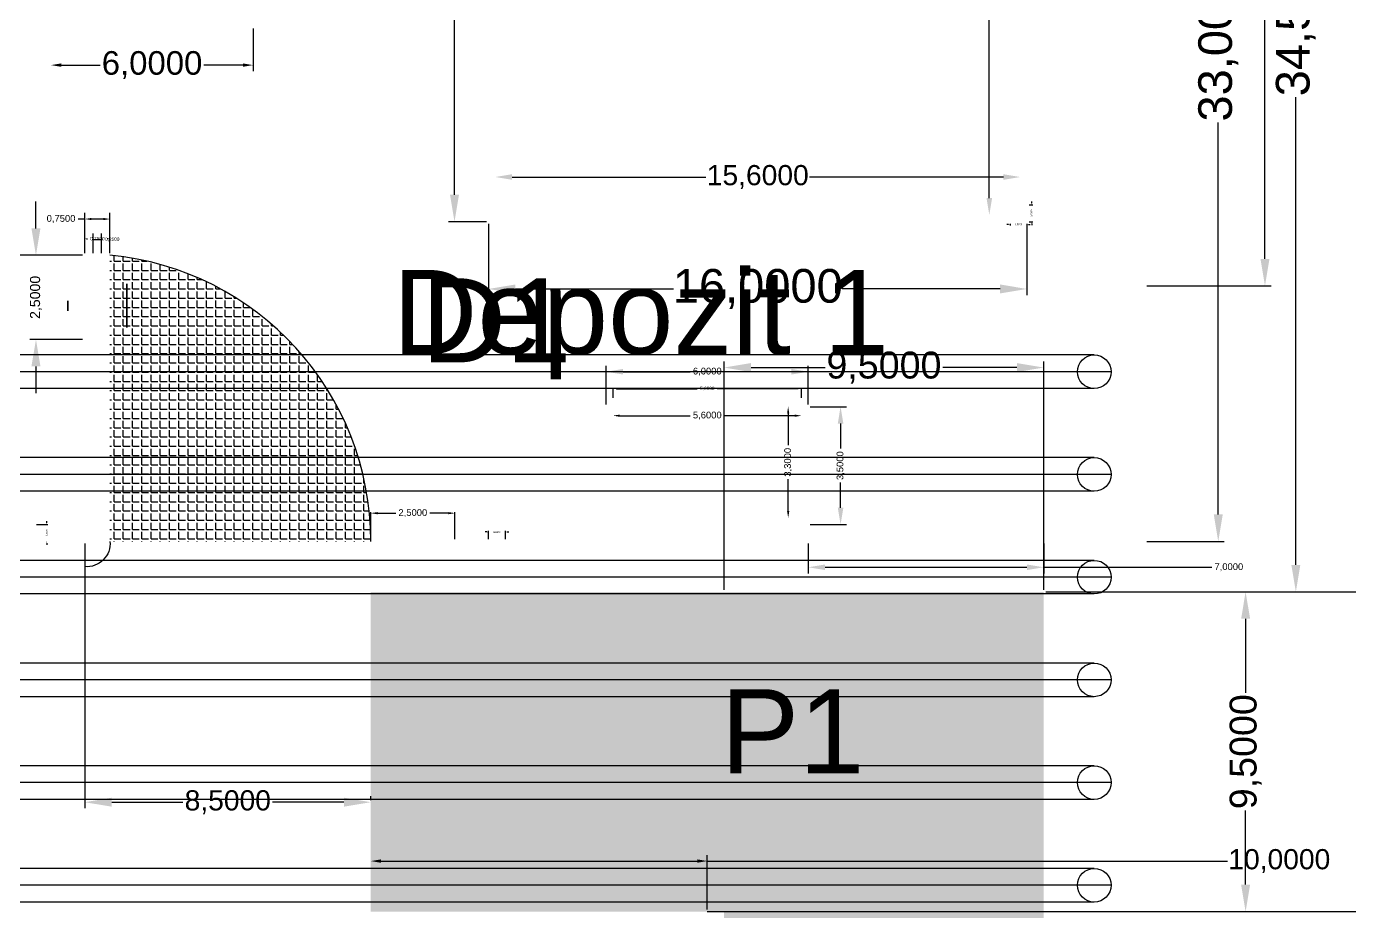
# Model space of a CAD drawing. Header units: millimetres. Extents: x -129 to 171, y -129 to 202.
# Drawn here: x 98.37 to 137.69, y 87.12 to 113.42 of the extents above; entities that cross this region are included whole.
import ezdxf

# ---------------------------------------------------------------- set-up
doc = ezdxf.new("R2010")
doc.units = ezdxf.units.MM
doc.header["$MEASUREMENT"] = 0
for name, color, linetype, plot in [('Acoperis', 180, 'Continuous', False), ('Dimenisuni corp 1', 11, 'Continuous', False), ('Dimensiune acoperis', 11, 'Continuous', False), ('Dimensiuni interior_1', 11, 'Continuous', False), ('Dimensiuni scară', 11, 'Continuous', False), ('Dimensiuni ușă', 11, 'Continuous', False)]:
    doc.layers.add(name, color=color, linetype=linetype, plot=plot)
for name, color, linetype in [('Scară', 181, 'Continuous'), ('Text_0', 231, 'Continuous'), ('Text_1', 231, 'Continuous'), ('Usi 1', 80, 'Continuous')]:
    doc.layers.add(name, color=color, linetype=linetype)
doc.styles.get("Standard").update_dxf_attribs({"font": 'arial.ttf'})
doc.dimstyles.new('Mici', dxfattribs={"dimtxt": 0.05, "dimasz": 0.05, "dimexe": 0.03, "dimexo": 0.0625, "dimgap": 0.09, "dimtad": 0, "dimdec": 4, "dimzin": 0, "dimtxsty": 'Standard', "dimcen": 0.09, "dimclrd": 1, "dimclre": 1, "dimadec": 0, "dimazin": 0, "dimtfac": 1, "dimtdec": 4, "dimtofl": 0, "dimtmove": 0, "dimatfit": 3, "dimfxl": 1, "dimtolj": 1, "dimtzin": 0, "dimarcsym": 0})
doc.dimstyles.get("Standard").update_dxf_attribs({"dimtxt": 0.18, "dimasz": 0.18, "dimexe": 0.18, "dimexo": 0.0625, "dimgap": 0.09, "dimtad": 0, "dimtih": 1, "dimtoh": 1, "dimdec": 4, "dimzin": 0, "dimdsep": 46, "dimtxsty": 'Standard', "dimcen": 0.09, "dimadec": 0, "dimazin": 0, "dimtfac": 1, "dimtdec": 4, "dimtofl": 0, "dimtmove": 0, "dimatfit": 3, "dimfxl": 1, "dimtolj": 1, "dimtzin": 0, "dimarcsym": 0})

# ---------------------------------------------------------------- blocks, each defined once
blk = doc.blocks.new('*U32')
blk.add_circle((1.5, -97), 0.5)
at = {"extrusion": (-1, 4.06467e-14, 2.35596e-14)}
for centre, radius, start, end in [((48.5, -16.8, -1.5), 51.8, 18.9246, 161.0754), ((48.5, -16.841, -1), 51.341, 19.1485, 160.8515), ((48.5, -16.841, -2), 51.341, 19.1485, 160.8515), ((48.5, -16.882, -1.5), 50.882, 19.3776, 160.6224)]:
    blk.add_arc(centre, radius, start, end, dxfattribs=at)
blk = doc.blocks.new('*U33')
at = {"layer": 'Acoperis', "color": 0, "linetype": 'ByBlock', "lineweight": -2, "transparency": 16777216, "rotation": 90.00000000000072}
for p in [(244.181, 135.356), (244.181, 132.305), (244.181, 129.253), (244.181, 126.202), (244.181, 123.151), (244.181, 120.1)]:
    blk.add_blockref('*U32', p, dxfattribs=at)
blk = doc.blocks.new('*D60')
at = {"layer": 'Defpoints', "color": 0, "transparency": 16777216}
for p in [(146.877, 133.551), (146.877, 100.551), (149.062, 100.551)]:
    blk.add_point(p, dxfattribs=at)
at = {"layer": 'Dimenisuni corp 1', "color": 1, "lineweight": -2, "transparency": 16777216}
for p, q in [((146.939, 133.551), (149.242, 133.551)), ((149.062, 132.751), (149.062, 118.103)), ((149.062, 101.351), (149.062, 112.999)), ((146.939, 100.551), (149.242, 100.551))]:
    blk.add_line(p, q, dxfattribs=at)
at = {"layer": 'Dimenisuni corp 1', "color": 1, "transparency": 16777216}
for points in [[(148.929, 132.751), (149.196, 132.751), (149.062, 133.551)], [(148.929, 101.351), (149.196, 101.351), (149.062, 100.551)]]:
    blk.add_solid(points, dxfattribs=at)
at = {"layer": 'Dimenisuni corp 1', "color": 0, "transparency": 16777216, "insert": (149.062, 115.551), "char_height": 1, "attachment_point": 5, "rotation": 90}
blk.add_mtext('\\A1;33,0000', dxfattribs=at)
blk = doc.blocks.new('*D64')
at = {"layer": 'Defpoints', "color": 0, "transparency": 16777216}
for p in [(115.377, 100.551), (123.877, 92.8), (123.877, 92.8)]:
    blk.add_point(p, dxfattribs=at)
at = {"layer": 'Dimensiuni ușă', "color": 1, "lineweight": -2, "transparency": 16777216}
for p, q in [((115.377, 100.489), (115.377, 92.62)), ((116.177, 92.8), (118.292, 92.8)), ((123.077, 92.8), (120.961, 92.8)), ((123.877, 92.863), (123.877, 92.98))]:
    blk.add_line(p, q, dxfattribs=at)
at = {"layer": 'Dimensiuni ușă', "color": 1, "transparency": 16777216}
for points in [[(116.177, 92.934), (116.177, 92.667), (115.377, 92.8)], [(123.077, 92.934), (123.077, 92.667), (123.877, 92.8)]]:
    blk.add_solid(points, dxfattribs=at)
at = {"layer": 'Dimensiuni ușă', "color": 0, "transparency": 16777216, "insert": (119.627, 92.8), "char_height": 0.6, "attachment_point": 5}
blk.add_mtext('\\A1;8,5000', dxfattribs=at)
blk = doc.blocks.new('*D65')
at = {"layer": 'Defpoints', "color": 0, "transparency": 16777216}
for p in [(109.334, 109.051), (115.377, 109.051), (115.377, 100.551)]:
    blk.add_point(p, dxfattribs=at)
at = {"layer": 'Dimensiuni ușă', "color": 1, "lineweight": -2, "transparency": 16777216}
for p, q in [((115.314, 109.051), (109.154, 109.051)), ((109.334, 108.251), (109.334, 106.136)), ((109.334, 101.351), (109.334, 103.467))]:
    blk.add_line(p, q, dxfattribs=at)
at = {"layer": 'Dimensiuni ușă', "color": 1, "transparency": 16777216}
for points in [[(109.2, 108.251), (109.467, 108.251), (109.334, 109.051)], [(109.2, 101.351), (109.467, 101.351), (109.334, 100.551)]]:
    blk.add_solid(points, dxfattribs=at)
at = {"layer": 'Dimensiuni ușă', "color": 0, "transparency": 16777216, "insert": (109.334, 104.801), "char_height": 0.6, "attachment_point": 5, "rotation": 90}
blk.add_mtext('\\A1;8,5000', dxfattribs=at)
blk = doc.blocks.new('*D66')
at = {"layer": 'Defpoints', "color": 0, "transparency": 16777216}
for p in [(116.127, 109.538), (115.377, 109.051), (116.127, 109.051)]:
    blk.add_point(p, dxfattribs=at)
at = {"layer": 'Dimensiuni ușă', "color": 1, "lineweight": -2, "transparency": 16777216}
for p, q in [((115.377, 109.114), (115.377, 109.718)), ((116.127, 109.114), (116.127, 109.718)), ((115.427, 109.538), (115.454, 109.538)), ((116.077, 109.538), (116.049, 109.538))]:
    blk.add_line(p, q, dxfattribs=at)
at = {"layer": 'Dimensiuni ușă', "color": 1, "transparency": 16777216}
for points in [[(115.427, 109.546), (115.427, 109.53), (115.377, 109.538)], [(116.077, 109.546), (116.077, 109.53), (116.127, 109.538)]]:
    blk.add_solid(points, dxfattribs=at)
at = {"layer": 'Dimensiuni ușă', "color": 0, "transparency": 16777216, "insert": (115.752, 109.538), "char_height": 0.1, "attachment_point": 5}
blk.add_mtext('\\A1;0,7500', dxfattribs=at)
blk = doc.blocks.new('*D68')
at = {"layer": 'Defpoints', "color": 0, "transparency": 16777216}
for p in [(113.927, 109.051), (115.377, 109.051), (115.377, 106.551)]:
    blk.add_point(p, dxfattribs=at)
at = {"layer": 'Dimensiuni ușă', "color": 1, "lineweight": -2, "transparency": 16777216}
for p, q in [((113.927, 109.851), (113.927, 110.651)), ((115.314, 109.051), (113.747, 109.051)), ((115.314, 106.551), (113.747, 106.551)), ((113.927, 105.751), (113.927, 104.951))]:
    blk.add_line(p, q, dxfattribs=at)
at = {"layer": 'Dimensiuni ușă', "color": 1, "transparency": 16777216}
for points in [[(113.793, 109.851), (114.06, 109.851), (113.927, 109.051)], [(113.793, 105.751), (114.06, 105.751), (113.927, 106.551)]]:
    blk.add_solid(points, dxfattribs=at)
at = {"layer": 'Dimensiuni ușă', "color": 0, "transparency": 16777216, "insert": (113.927, 107.801), "char_height": 0.3, "attachment_point": 5, "rotation": 90}
blk.add_mtext('\\A1;2,5000', dxfattribs=at)
blk = doc.blocks.new('*D69')
at = {"layer": 'Defpoints', "color": 0, "transparency": 16777216}
for p in [(115.377, 110.129), (115.377, 109.051), (116.127, 109.051)]:
    blk.add_point(p, dxfattribs=at)
at = {"layer": 'Dimensiuni ușă', "color": 1, "lineweight": -2, "transparency": 16777216}
for p, q in [((115.377, 110.129), (115.177, 110.129)), ((115.377, 109.114), (115.377, 110.309)), ((115.927, 110.129), (115.577, 110.129)), ((116.127, 109.114), (116.127, 110.309))]:
    blk.add_line(p, q, dxfattribs=at)
at = {"layer": 'Dimensiuni ușă', "color": 1, "transparency": 16777216}
for points in [[(115.577, 110.162), (115.577, 110.096), (115.377, 110.129)], [(115.927, 110.162), (115.927, 110.096), (116.127, 110.129)]]:
    blk.add_solid(points, dxfattribs=at)
at = {"layer": 'Dimensiuni ușă', "color": 0, "transparency": 16777216, "insert": (114.672, 110.129), "char_height": 0.2, "attachment_point": 5}
blk.add_mtext('\\A1;0,7500', dxfattribs=at)
blk = doc.blocks.new('*D70')
at = {"layer": 'Defpoints', "color": 0, "transparency": 16777216}
for p in [(115.877, 109.52), (115.627, 109.051, 0.7), (115.877, 109.051, 0.7)]:
    blk.add_point(p, dxfattribs=at)
at = {"layer": 'Dimensiuni ușă', "color": 1, "lineweight": -2, "transparency": 16777216}
for p, q in [((115.627, 109.114), (115.627, 109.7)), ((115.647, 109.52), (115.857, 109.52)), ((115.877, 109.114), (115.877, 109.7)), ((115.877, 109.52), (115.897, 109.52))]:
    blk.add_line(p, q, dxfattribs=at)
at = {"layer": 'Dimensiuni ușă', "color": 1, "transparency": 16777216}
for points in [[(115.647, 109.523), (115.647, 109.517), (115.627, 109.52)], [(115.857, 109.523), (115.857, 109.517), (115.877, 109.52)]]:
    blk.add_solid(points, dxfattribs=at)
at = {"layer": 'Dimensiuni ușă', "color": 0, "transparency": 16777216, "insert": (116.194, 109.52), "char_height": 0.1, "attachment_point": 5}
blk.add_mtext('\\A1;0,2500', dxfattribs=at)
blk = doc.blocks.new('*D73')
at = {"layer": 'Defpoints', "color": 0, "transparency": 16777216}
for p in [(143.877, 105.716), (134.377, 99.051), (143.877, 99.051)]:
    blk.add_point(p, dxfattribs=at)
at = {"layer": 'Dimensiuni scară', "color": 1, "lineweight": -2, "transparency": 16777216}
for p, q in [((134.377, 99.114), (134.377, 105.896)), ((143.877, 99.114), (143.877, 105.896)), ((135.177, 105.716), (137.377, 105.716)), ((143.077, 105.716), (140.876, 105.716))]:
    blk.add_line(p, q, dxfattribs=at)
at = {"layer": 'Dimensiuni scară', "color": 1, "transparency": 16777216}
for points in [[(135.177, 105.849), (135.177, 105.583), (134.377, 105.716)], [(143.077, 105.849), (143.077, 105.583), (143.877, 105.716)]]:
    blk.add_solid(points, dxfattribs=at)
at = {"layer": 'Dimensiuni scară', "color": 0, "transparency": 16777216, "insert": (139.127, 105.716), "char_height": 0.8, "attachment_point": 5}
blk.add_mtext('\\A1;9,5000', dxfattribs=at)
blk = doc.blocks.new('*D74')
at = {"layer": 'Defpoints', "color": 0, "transparency": 16777216}
for p in [(143.877, 99.051), (143.877, 89.551), (149.875, 89.551)]:
    blk.add_point(p, dxfattribs=at)
at = {"layer": 'Dimensiuni scară', "color": 1, "lineweight": -2, "transparency": 16777216}
for p, q in [((143.939, 99.051), (150.055, 99.051)), ((149.875, 98.251), (149.875, 96.051)), ((149.875, 90.351), (149.875, 92.552)), ((143.939, 89.551), (150.055, 89.551))]:
    blk.add_line(p, q, dxfattribs=at)
at = {"layer": 'Dimensiuni scară', "color": 1, "transparency": 16777216}
for points in [[(149.742, 98.251), (150.009, 98.251), (149.875, 99.051)], [(149.742, 90.351), (150.009, 90.351), (149.875, 89.551)]]:
    blk.add_solid(points, dxfattribs=at)
at = {"layer": 'Dimensiuni scară', "color": 0, "transparency": 16777216, "insert": (149.875, 94.301), "char_height": 0.8, "attachment_point": 5, "rotation": 90}
blk.add_mtext('\\A1;9,5000', dxfattribs=at)
blk = doc.blocks.new('*D147')
at = {"layer": 'Defpoints', "color": 0, "transparency": 16777216}
for p in [(143.377, 110.551), (143.521, 110.551), (143.377, 110.051)]:
    blk.add_point(p, dxfattribs=at)
at = {"layer": 'Dimensiuni interior_1', "color": 1, "lineweight": -2, "transparency": 16777216}
for p, q in [((143.439, 110.551), (143.551, 110.551)), ((143.521, 110.601), (143.521, 110.651)), ((143.439, 110.051), (143.551, 110.051)), ((143.521, 110.001), (143.521, 109.951))]:
    blk.add_line(p, q, dxfattribs=at)
at = {"layer": 'Dimensiuni interior_1', "color": 1, "transparency": 16777216}
for points in [[(143.512, 110.601), (143.529, 110.601), (143.521, 110.551)], [(143.512, 110.001), (143.529, 110.001), (143.521, 110.051)]]:
    blk.add_solid(points, dxfattribs=at)
at = {"layer": 'Dimensiuni interior_1', "color": 0, "transparency": 16777216, "insert": (143.521, 110.301), "char_height": 0.05, "attachment_point": 5, "rotation": 90}
blk.add_mtext('\\A1;0,5000', dxfattribs=at)
blk = doc.blocks.new('*D148')
at = {"layer": 'Defpoints', "color": 0, "transparency": 16777216}
for p in [(142.877, 110.051), (143.377, 110.051), (143.377, 109.967)]:
    blk.add_point(p, dxfattribs=at)
at = {"layer": 'Dimensiuni interior_1', "color": 1, "lineweight": -2, "transparency": 16777216}
for p, q in [((142.827, 109.967), (142.777, 109.967)), ((142.877, 109.989), (142.877, 109.937)), ((143.377, 109.989), (143.377, 109.937)), ((143.427, 109.967), (143.477, 109.967))]:
    blk.add_line(p, q, dxfattribs=at)
at = {"layer": 'Dimensiuni interior_1', "color": 1, "transparency": 16777216}
for points in [[(142.827, 109.976), (142.827, 109.959), (142.877, 109.967)], [(143.427, 109.976), (143.427, 109.959), (143.377, 109.967)]]:
    blk.add_solid(points, dxfattribs=at)
at = {"layer": 'Dimensiuni interior_1', "color": 0, "transparency": 16777216, "insert": (143.127, 109.967), "char_height": 0.05, "attachment_point": 5}
blk.add_mtext('\\A1;0,5000', dxfattribs=at)
blk = doc.blocks.new('*D152')
at = {"layer": 'Defpoints', "color": 0, "transparency": 16777216}
for p in [(127.377, 110.051), (143.377, 110.051), (127.377, 108.051)]:
    blk.add_point(p, dxfattribs=at)
at = {"layer": 'Dimensiuni interior_1', "color": 1, "lineweight": -2, "transparency": 16777216}
for p, q in [((127.377, 109.989), (127.377, 107.871)), ((143.377, 109.989), (143.377, 107.871)), ((128.177, 108.051), (132.871, 108.051)), ((142.577, 108.051), (137.882, 108.051))]:
    blk.add_line(p, q, dxfattribs=at)
at = {"layer": 'Dimensiuni interior_1', "color": 1, "transparency": 16777216}
for points in [[(128.177, 108.185), (128.177, 107.918), (127.377, 108.051)], [(142.577, 108.185), (142.577, 107.918), (143.377, 108.051)]]:
    blk.add_solid(points, dxfattribs=at)
at = {"layer": 'Dimensiuni interior_1', "color": 0, "transparency": 16777216, "insert": (135.377, 108.051), "char_height": 1, "attachment_point": 5}
blk.add_mtext('\\A1;16,0000', dxfattribs=at)
blk = doc.blocks.new('*D153')
at = {"layer": 'Defpoints', "color": 0, "transparency": 16777216}
for p in [(127.377, 130.051), (126.365, 110.051), (127.377, 110.051)]:
    blk.add_point(p, dxfattribs=at)
at = {"layer": 'Dimensiuni interior_1', "color": 1, "lineweight": -2, "transparency": 16777216}
for p, q in [((126.365, 130.051), (126.365, 136.49)), ((127.314, 130.051), (126.185, 130.051)), ((126.365, 110.851), (126.365, 129.251)), ((127.314, 110.051), (126.185, 110.051))]:
    blk.add_line(p, q, dxfattribs=at)
at = {"layer": 'Dimensiuni interior_1', "color": 1, "transparency": 16777216}
for points in [[(126.231, 129.251), (126.498, 129.251), (126.365, 130.051)], [(126.231, 110.851), (126.498, 110.851), (126.365, 110.051)]]:
    blk.add_solid(points, dxfattribs=at)
at = {"layer": 'Dimensiuni interior_1', "color": 0, "transparency": 16777216, "insert": (126.365, 139.051), "char_height": 1, "attachment_point": 5, "rotation": 90}
blk.add_mtext('\\A1;20,0000', dxfattribs=at)
blk = doc.blocks.new('*D154')
at = {"layer": 'Defpoints', "color": 0, "transparency": 16777216}
for p in [(143.177, 111.378), (127.577, 110.251), (143.177, 110.251)]:
    blk.add_point(p, dxfattribs=at)
at = {"layer": 'Dimensiuni interior_1', "color": 1, "lineweight": -2, "transparency": 16777216}
for p, q in [((128.077, 111.378), (133.837, 111.378)), ((142.677, 111.378), (136.916, 111.378))]:
    blk.add_line(p, q, dxfattribs=at)
at = {"layer": 'Dimensiuni interior_1', "color": 1, "transparency": 16777216}
for points in [[(128.077, 111.461), (128.077, 111.295), (127.577, 111.378)], [(142.677, 111.461), (142.677, 111.295), (143.177, 111.378)]]:
    blk.add_solid(points, dxfattribs=at)
at = {"layer": 'Dimensiuni interior_1', "color": 0, "transparency": 16777216, "insert": (135.377, 111.378), "char_height": 0.6, "attachment_point": 5}
blk.add_mtext('\\A1;15,6000', dxfattribs=at)
blk = doc.blocks.new('*D155')
at = {"layer": 'Defpoints', "color": 0, "transparency": 16777216}
for p in [(143.177, 129.851), (142.258, 110.251), (143.177, 110.251)]:
    blk.add_point(p, dxfattribs=at)
at = {"layer": 'Dimensiuni interior_1', "color": 1, "lineweight": -2, "transparency": 16777216}
for p, q in [((142.258, 129.851), (142.258, 140.512)), ((142.258, 110.751), (142.258, 129.351))]:
    blk.add_line(p, q, dxfattribs=at)
at = {"layer": 'Dimensiuni interior_1', "color": 1, "transparency": 16777216}
for points in [[(142.175, 129.351), (142.342, 129.351), (142.258, 129.851)], [(142.175, 110.751), (142.342, 110.751), (142.258, 110.251)]]:
    blk.add_solid(points, dxfattribs=at)
at = {"layer": 'Dimensiuni interior_1', "color": 0, "transparency": 16777216, "insert": (142.258, 142.051), "char_height": 0.6, "attachment_point": 5, "rotation": 90}
blk.add_mtext('\\A1;19,6000', dxfattribs=at)
blk = doc.blocks.new('*D166')
at = {"layer": 'Defpoints', "color": 0, "transparency": 16777216}
for p in [(114.377, 115.851), (120.377, 115.851), (120.377, 114.703)]:
    blk.add_point(p, dxfattribs=at)
at = {"layer": 'Dimensiuni interior_1', "color": 1, "lineweight": -2, "transparency": 16777216}
for p, q in [((120.377, 115.789), (120.377, 114.523)), ((114.677, 114.703), (115.833, 114.703)), ((120.077, 114.703), (118.92, 114.703))]:
    blk.add_line(p, q, dxfattribs=at)
at = {"layer": 'Dimensiuni interior_1', "color": 1, "transparency": 16777216}
for points in [[(114.677, 114.753), (114.677, 114.653), (114.377, 114.703)], [(120.077, 114.753), (120.077, 114.653), (120.377, 114.703)]]:
    blk.add_solid(points, dxfattribs=at)
at = {"layer": 'Dimensiuni interior_1', "color": 0, "transparency": 16777216, "insert": (117.377, 114.703), "char_height": 0.7, "attachment_point": 5}
blk.add_mtext('\\A1;6,0000', dxfattribs=at)
blk = doc.blocks.new('*D195')
at = {"layer": 'Defpoints', "color": 0, "transparency": 16777216}
for p in [(130.877, 105.592), (130.877, 104.551), (136.877, 104.551)]:
    blk.add_point(p, dxfattribs=at)
at = {"layer": 'Dimensiuni interior_1', "color": 1, "lineweight": -2, "transparency": 16777216}
for p, q in [((130.877, 104.614), (130.877, 105.772)), ((136.877, 104.614), (136.877, 105.772)), ((131.377, 105.592), (133.371, 105.592)), ((136.377, 105.592), (134.382, 105.592))]:
    blk.add_line(p, q, dxfattribs=at)
at = {"layer": 'Dimensiuni interior_1', "color": 1, "transparency": 16777216}
for points in [[(131.377, 105.675), (131.377, 105.508), (130.877, 105.592)], [(136.377, 105.675), (136.377, 105.508), (136.877, 105.592)]]:
    blk.add_solid(points, dxfattribs=at)
at = {"layer": 'Dimensiuni interior_1', "color": 0, "transparency": 16777216, "insert": (133.877, 105.592), "char_height": 0.2, "attachment_point": 5}
blk.add_mtext('\\A1;6,0000', dxfattribs=at)
blk = doc.blocks.new('*D196')
at = {"layer": 'Defpoints', "color": 0, "transparency": 16777216}
for p in [(136.877, 104.551), (137.838, 104.551), (136.877, 101.051)]:
    blk.add_point(p, dxfattribs=at)
at = {"layer": 'Dimensiuni interior_1', "color": 1, "lineweight": -2, "transparency": 16777216}
for p, q in [((136.939, 104.551), (138.018, 104.551)), ((137.838, 104.051), (137.838, 103.306)), ((137.838, 101.551), (137.838, 102.297)), ((136.939, 101.051), (138.018, 101.051))]:
    blk.add_line(p, q, dxfattribs=at)
at = {"layer": 'Dimensiuni interior_1', "color": 1, "transparency": 16777216}
for points in [[(137.755, 104.051), (137.921, 104.051), (137.838, 104.551)], [(137.755, 101.551), (137.921, 101.551), (137.838, 101.051)]]:
    blk.add_solid(points, dxfattribs=at)
at = {"layer": 'Dimensiuni interior_1', "color": 0, "transparency": 16777216, "insert": (137.838, 102.801), "char_height": 0.2, "attachment_point": 5, "rotation": 90}
blk.add_mtext('\\A1;3,5000', dxfattribs=at)
blk = doc.blocks.new('*D198')
at = {"layer": 'Defpoints', "color": 0, "transparency": 16777216}
for p in [(136.281, 104.551), (136.677, 104.551), (136.677, 101.251)]:
    blk.add_point(p, dxfattribs=at)
at = {"layer": 'Dimensiuni interior_1', "color": 1, "lineweight": -2, "transparency": 16777216}
for p, q in [((136.281, 104.351), (136.281, 103.406)), ((136.281, 101.451), (136.281, 102.397))]:
    blk.add_line(p, q, dxfattribs=at)
at = {"layer": 'Dimensiuni interior_1', "color": 1, "transparency": 16777216}
for points in [[(136.248, 104.351), (136.315, 104.351), (136.281, 104.551)], [(136.248, 101.451), (136.315, 101.451), (136.281, 101.251)]]:
    blk.add_solid(points, dxfattribs=at)
at = {"layer": 'Dimensiuni interior_1', "color": 0, "transparency": 16777216, "insert": (136.281, 102.901), "char_height": 0.2, "attachment_point": 5, "rotation": 90}
blk.add_mtext('\\A1;3,3000', dxfattribs=at)
blk = doc.blocks.new('*D199')
at = {"layer": 'Defpoints', "color": 0, "transparency": 16777216}
for p in [(131.077, 104.551), (131.077, 104.286), (136.677, 104.551)]:
    blk.add_point(p, dxfattribs=at)
at = {"layer": 'Dimensiuni interior_1', "color": 1, "lineweight": -2, "transparency": 16777216}
for p, q in [((131.277, 104.286), (133.372, 104.286)), ((136.477, 104.286), (134.381, 104.286))]:
    blk.add_line(p, q, dxfattribs=at)
at = {"layer": 'Dimensiuni interior_1', "color": 1, "transparency": 16777216}
for points in [[(131.277, 104.319), (131.277, 104.253), (131.077, 104.286)], [(136.477, 104.319), (136.477, 104.253), (136.677, 104.286)]]:
    blk.add_solid(points, dxfattribs=at)
at = {"layer": 'Dimensiuni interior_1', "color": 0, "transparency": 16777216, "insert": (133.877, 104.286), "char_height": 0.2, "attachment_point": 5}
blk.add_mtext('\\A1;5,6000', dxfattribs=at)
blk = doc.blocks.new('*D201')
at = {"layer": 'Defpoints', "color": 0, "transparency": 16777216}
for p in [(131.077, 105.088), (131.077, 104.751), (136.677, 104.751)]:
    blk.add_point(p, dxfattribs=at)
at = {"layer": 'Dimensiuni interior_1', "color": 1, "lineweight": -2, "transparency": 16777216}
for p, q in [((131.077, 104.814), (131.077, 105.118)), ((131.177, 105.088), (133.579, 105.088)), ((136.577, 105.088), (134.174, 105.088)), ((136.677, 104.814), (136.677, 105.118))]:
    blk.add_line(p, q, dxfattribs=at)
at = {"layer": 'Dimensiuni interior_1', "color": 1, "transparency": 16777216}
for points in [[(131.177, 105.105), (131.177, 105.072), (131.077, 105.088)], [(136.577, 105.105), (136.577, 105.072), (136.677, 105.088)]]:
    blk.add_solid(points, dxfattribs=at)
at = {"layer": 'Dimensiuni interior_1', "color": 0, "transparency": 16777216, "insert": (133.877, 105.088), "char_height": 0.1, "attachment_point": 5}
blk.add_mtext('\\A1;5,6000', dxfattribs=at)
blk = doc.blocks.new('*D253')
at = {"layer": 'Defpoints', "color": 0, "transparency": 16777216}
for p in [(146.877, 133.551), (150.45, 133.551), (146.877, 108.143)]:
    blk.add_point(p, dxfattribs=at)
at = {"layer": 'Dimensiune acoperis', "color": 1, "lineweight": -2, "transparency": 16777216}
for p, q in [((146.939, 133.551), (150.63, 133.551)), ((150.45, 132.751), (150.45, 123.407)), ((150.45, 108.943), (150.45, 118.286)), ((146.939, 108.143), (150.63, 108.143))]:
    blk.add_line(p, q, dxfattribs=at)
at = {"layer": 'Dimensiune acoperis', "color": 1, "transparency": 16777216}
for points in [[(150.317, 132.751), (150.583, 132.751), (150.45, 133.551)], [(150.317, 108.943), (150.583, 108.943), (150.45, 108.143)]]:
    blk.add_solid(points, dxfattribs=at)
at = {"layer": 'Dimensiune acoperis', "color": 0, "transparency": 16777216, "insert": (150.45, 120.846), "char_height": 1, "attachment_point": 5, "rotation": 90}
blk.add_mtext('\\A1;25,4084', dxfattribs=at)
blk = doc.blocks.new('*D280')
at = {"layer": 'Defpoints', "color": 0, "transparency": 16777216}
for p in [(151.468, 133.551), (146.877, 99.051), (151.368, 99.051)]:
    blk.add_point(p, dxfattribs=at)
at = {"layer": 'Dimenisuni corp 1', "color": 1, "lineweight": -2, "transparency": 16777216}
for p, q in [((151.406, 133.551), (151.188, 133.551)), ((151.368, 132.751), (151.368, 118.853)), ((151.368, 99.851), (151.368, 113.749)), ((146.939, 99.051), (151.548, 99.051))]:
    blk.add_line(p, q, dxfattribs=at)
at = {"layer": 'Dimenisuni corp 1', "color": 1, "transparency": 16777216}
for points in [[(151.235, 132.751), (151.501, 132.751), (151.368, 133.551)], [(151.235, 99.851), (151.501, 99.851), (151.368, 99.051)]]:
    blk.add_solid(points, dxfattribs=at)
at = {"layer": 'Dimenisuni corp 1', "color": 0, "transparency": 16777216, "insert": (151.368, 116.301), "char_height": 1, "attachment_point": 5, "rotation": 90}
blk.add_mtext('\\A1;34,5000', dxfattribs=at)
blk = doc.blocks.new('*D281')
at = {"layer": 'Defpoints', "color": 0, "transparency": 16777216}
for p in [(146.877, 133.551), (133.877, 89.551), (154.321, 89.551)]:
    blk.add_point(p, dxfattribs=at)
at = {"layer": 'Dimenisuni corp 1', "color": 1, "lineweight": -2, "transparency": 16777216}
for p, q in [((146.939, 133.551), (154.501, 133.551)), ((154.321, 132.751), (154.321, 114.124)), ((154.321, 90.351), (154.321, 108.979)), ((133.939, 89.551), (154.501, 89.551))]:
    blk.add_line(p, q, dxfattribs=at)
at = {"layer": 'Dimenisuni corp 1', "color": 1, "transparency": 16777216}
for points in [[(154.188, 132.751), (154.454, 132.751), (154.321, 133.551)], [(154.188, 90.351), (154.454, 90.351), (154.321, 89.551)]]:
    blk.add_solid(points, dxfattribs=at)
at = {"layer": 'Dimenisuni corp 1', "color": 0, "transparency": 16777216, "insert": (154.321, 111.551), "char_height": 1, "attachment_point": 5, "rotation": 90}
blk.add_mtext('\\A1;44,0000', dxfattribs=at)
blk = doc.blocks.new('*D291')
at = {"layer": 'Defpoints', "color": 0, "transparency": 16777216}
for p in [(146.877, 99.051), (155.182, 99.051), (146.877, 30.051)]:
    blk.add_point(p, dxfattribs=at)
at = {"layer": 'Dimensiuni scară', "color": 1, "lineweight": -2, "transparency": 16777216}
for p, q in [((146.939, 99.051), (155.362, 99.051)), ((155.182, 98.251), (155.182, 67.107)), ((155.182, 30.851), (155.182, 61.996)), ((146.939, 30.051), (155.362, 30.051))]:
    blk.add_line(p, q, dxfattribs=at)
at = {"layer": 'Dimensiuni scară', "color": 1, "transparency": 16777216}
for points in [[(155.048, 98.251), (155.315, 98.251), (155.182, 99.051)], [(155.048, 30.851), (155.315, 30.851), (155.182, 30.051)]]:
    blk.add_solid(points, dxfattribs=at)
at = {"layer": 'Dimensiuni scară', "color": 0, "transparency": 16777216, "insert": (155.182, 64.551), "char_height": 1, "attachment_point": 5, "rotation": 90}
blk.add_mtext('\\A1;69,0000', dxfattribs=at)
blk = doc.blocks.new('*D319')
at = {"layer": 'Defpoints', "color": 0, "transparency": 16777216}
for p in [(123.877, 91.051), (123.877, 89.551), (133.877, 89.551)]:
    blk.add_point(p, dxfattribs=at)
at = {"layer": 'Dimenisuni corp 1', "color": 1, "lineweight": -2, "transparency": 16777216}
for p, q in [((133.877, 89.614), (133.877, 91.231)), ((124.177, 91.051), (133.577, 91.051)), ((133.877, 91.051), (149.337, 91.051))]:
    blk.add_line(p, q, dxfattribs=at)
at = {"layer": 'Dimenisuni corp 1', "color": 1, "transparency": 16777216}
for points in [[(124.177, 91.101), (124.177, 91.001), (123.877, 91.051)], [(133.577, 91.101), (133.577, 91.001), (133.877, 91.051)]]:
    blk.add_solid(points, dxfattribs=at)
at = {"layer": 'Dimenisuni corp 1', "color": 0, "transparency": 16777216, "insert": (150.877, 91.051), "char_height": 0.6, "attachment_point": 5}
blk.add_mtext('\\A1;10,0000', dxfattribs=at)
blk = doc.blocks.new('*D322')
at = {"layer": 'Defpoints', "color": 0, "transparency": 16777216}
for p in [(136.877, 100.551), (143.877, 100.551), (143.877, 99.781)]:
    blk.add_point(p, dxfattribs=at)
at = {"layer": 'Dimensiuni interior_1', "color": 1, "lineweight": -2, "transparency": 16777216}
for p, q in [((136.877, 100.489), (136.877, 99.601)), ((143.877, 100.489), (143.877, 99.601)), ((137.377, 99.781), (143.377, 99.781)), ((143.877, 99.781), (148.873, 99.781))]:
    blk.add_line(p, q, dxfattribs=at)
at = {"layer": 'Dimensiuni interior_1', "color": 1, "transparency": 16777216}
for points in [[(137.377, 99.864), (137.377, 99.698), (136.877, 99.781)], [(143.377, 99.864), (143.377, 99.698), (143.877, 99.781)]]:
    blk.add_solid(points, dxfattribs=at)
at = {"layer": 'Dimensiuni interior_1', "color": 0, "transparency": 16777216, "insert": (149.377, 99.781), "char_height": 0.2, "attachment_point": 5}
blk.add_mtext('\\A1;7,0000', dxfattribs=at)
blk = doc.blocks.new('*D824')
at = {"layer": 'Defpoints', "color": 0, "transparency": 16777216}
for p in [(113.881, 101.051, 0.5), (114.25, 101.051), (113.877, 100.551)]:
    blk.add_point(p, dxfattribs=at)
at = {"layer": 'Dimensiuni interior_1', "color": 1, "lineweight": -2, "transparency": 16777216}
for p, q in [((113.943, 101.051), (114.28, 101.051)), ((114.25, 101.101), (114.25, 101.151)), ((114.25, 100.501), (114.25, 100.451))]:
    blk.add_line(p, q, dxfattribs=at)
at = {"layer": 'Dimensiuni interior_1', "color": 1, "transparency": 16777216}
for points in [[(114.242, 101.101), (114.259, 101.101), (114.25, 101.051)], [(114.242, 100.501), (114.259, 100.501), (114.25, 100.551)]]:
    blk.add_solid(points, dxfattribs=at)
at = {"layer": 'Dimensiuni interior_1', "color": 0, "transparency": 16777216, "insert": (114.25, 100.801), "char_height": 0.05, "attachment_point": 5, "rotation": 90}
blk.add_mtext('\\A1;0,5000', dxfattribs=at)
blk = doc.blocks.new('*D904')
at = {"layer": 'Defpoints', "color": 0, "transparency": 16777216}
for p in [(126.377, 101.389), (123.877, 100.551), (126.377, 100.551)]:
    blk.add_point(p, dxfattribs=at)
at = {"layer": 'Dimensiuni interior_1', "color": 1, "lineweight": -2, "transparency": 16777216}
for p, q in [((123.877, 100.614), (123.877, 101.419)), ((124.077, 101.389), (124.62, 101.389)), ((126.177, 101.389), (125.633, 101.389)), ((126.377, 100.614), (126.377, 101.419))]:
    blk.add_line(p, q, dxfattribs=at)
at = {"layer": 'Dimensiuni interior_1', "color": 1, "transparency": 16777216}
for points in [[(124.077, 101.422), (124.077, 101.355), (123.877, 101.389)], [(126.177, 101.422), (126.177, 101.355), (126.377, 101.389)]]:
    blk.add_solid(points, dxfattribs=at)
at = {"layer": 'Dimensiuni interior_1', "color": 0, "transparency": 16777216, "insert": (125.127, 101.389), "char_height": 0.2, "attachment_point": 5}
blk.add_mtext('\\A1;2,5000', dxfattribs=at)
blk = doc.blocks.new('*D906')
at = {"layer": 'Defpoints', "color": 0, "transparency": 16777216}
for p in [(127.377, 100.83), (127.377, 100.551, 0), (127.877, 100.551)]:
    blk.add_point(p, dxfattribs=at)
at = {"layer": 'Dimensiuni interior_1', "color": 1, "lineweight": -2, "transparency": 16777216}
for p, q in [((127.327, 100.83), (127.277, 100.83)), ((127.377, 100.614), (127.377, 100.86)), ((127.877, 100.614), (127.877, 100.86)), ((127.927, 100.83), (127.977, 100.83))]:
    blk.add_line(p, q, dxfattribs=at)
at = {"layer": 'Dimensiuni interior_1', "color": 1, "transparency": 16777216}
for points in [[(127.327, 100.821), (127.327, 100.838), (127.377, 100.83)], [(127.927, 100.821), (127.927, 100.838), (127.877, 100.83)]]:
    blk.add_solid(points, dxfattribs=at)
at = {"layer": 'Dimensiuni interior_1', "color": 0, "transparency": 16777216, "insert": (127.627, 100.83), "char_height": 0.05, "attachment_point": 5, "rotation": 180}
blk.add_mtext('\\A1;0,5000', dxfattribs=at)
blk = doc.blocks.new('A$Ca0c041a6')
at = {"layer": 'Scară'}
h = blk.add_hatch(dxfattribs=at)
h.set_pattern_fill('ANGLE', color=256)
h.set_pattern_definition([(0, (99.09982, -31.2), (0, 0.275), [0.2, -0.075]), (90, (99.09982, -31.2), (-0.275, 2e-17), [0.2, -0.075])])
h.paths.add_polyline_path([(108.59982, 7.3), (99.09982, 7.3), (99.09982, -17.2), (108.59982, -17.2)])
h.paths.add_polyline_path([(108.59982, -17.2), (99.09982, -17.2), (99.09982, -20.7), (108.59982, -20.7)])
h.paths.add_polyline_path([(108.59982, -20.7), (99.09982, -20.7), (99.09982, -24.2), (108.59982, -24.2)])
h.paths.add_polyline_path([(108.59982, 16.8), (99.09982, 16.8), (99.09982, 7.3), (108.59982, 7.3)])
h.paths.add_polyline_path([(99.09982, 16.8), (88.59982, 16.8), (88.59982, 7.3), (99.09982, 7.3)])
at = {"layer": 'Usi 1'}
h = blk.add_hatch(dxfattribs=at)
h.set_pattern_fill('ANGLE', color=256)
h.set_pattern_definition([(0, (88.59982, 16.8), (0, 0.275), [0.2, -0.075]), (90, (88.59982, 16.8), (-0.275, 2e-17), [0.2, -0.075])])
h.paths.add_polyline_path([(80.84982, 26.8), (80.84982, 18.3), (88.59982, 18.3, 0.38744736)])
at = {"layer": 'Text_1'}
blk.add_line((98.59982, 7.3), (108.59982, 7.3), dxfattribs=at)
at = {"layer": 'Usi 1'}
for points in [[(88.59982, 18.3, 0.38744736), (80.84982, 26.8, 10.55242158)], [(80.84982, 18.3, -0.46934004), (80.09982, 17.55, 0.69131801)]]:
    blk.add_lwpolyline(points, format="xyb", dxfattribs=at)
at = {"layer": 'Usi 1', "extrusion": (1, -4.93038e-32, 0)}
blk.add_circle((25.3, 10, 81.34982), 0.65, dxfattribs=at)
at = {"layer": 'Usi 1', "extrusion": (-1, 4.93038e-32, 0)}
blk.add_circle((-25.3, 10, -79.59982), 0.15, dxfattribs=at)
at = {"layer": 'Acoperis'}
blk.add_blockref('*U33', (-231.0811, -113.51704, 30), dxfattribs=at)
at = {"layer": 'Text_0'}
blk.add_text('Depozit 1', height=2.5, dxfattribs=at).set_placement((89.24777, 23.86519, -29.9))
at = {"layer": 'Text_1'}
for s, p in [('D1', (90.09982, 23.62054, 0.1)), ('P1', (99.00132, 11.40688, -0.9))]:
    blk.add_text(s, height=2.5, dxfattribs=at).set_placement(p)
at = {"layer": 'Dimenisuni corp 1'}
dim = blk.add_linear_dim(base=(119.0442, 7.3), p1=(111.59982, 51.3), p2=(98.59982, 7.3), angle=90, dimstyle='Standard', dxfattribs=at)
dim.commit()
dim.dimension.update_dxf_attribs({"geometry": '*D281', "text_midpoint": (119.0442, 29.3), "insert": (-35.27669, -82.25133)})
for base, p1, p2, picture, middle in [((113.78577, 18.3), (111.59982, 51.3), (111.59982, 18.3), '*D60', (113.78577, 33.3)), ((151.36809, 16.8), (151.46846, 51.3), (111.59982, 16.8), '*D280', (151.36809, 34.05))]:
    dim = blk.add_linear_dim(base=base, p1=p1, p2=p2, angle=90, dimstyle='Standard', dxfattribs=at)
    dim.commit()
    dim.dimension.update_dxf_attribs({"geometry": picture, "text_midpoint": middle, "dimtype": 128, "insert": (-35.27669, -82.25133)})
dim = blk.add_linear_dim(base=(88.59982, 8.8), p1=(98.59982, 7.3), p2=(88.59982, 7.3), dimstyle='Standard', override={"dimtxt": 0.6, "dimasz": 0.3, "dimse2": 1}, dxfattribs=at)
dim.commit()
dim.dimension.update_dxf_attribs({"geometry": '*D319', "text_midpoint": (115.59982, 8.8), "dimtype": 128, "insert": (-35.27669, -82.25133)})
at = {"layer": 'Dimensiune acoperis'}
dim = blk.add_linear_dim(base=(115.17324, 51.3, 30), p1=(111.59982, 25.8916, 30), p2=(111.59982, 51.3, 30), angle=90, dimstyle='Standard', dxfattribs=at)
dim.commit()
dim.dimension.update_dxf_attribs({"geometry": '*D253', "text_midpoint": (115.17324, 38.59515, 30), "dimtype": 128, "insert": (-35.27669, -82.25133)})
at = {"layer": 'Dimensiuni interior_1'}
dim = blk.add_linear_dim(base=(106.9817, 28, 5), p1=(107.89982, 47.6, 5), p2=(107.89982, 28, 5), angle=90, dimstyle='Standard', override={"dimtxt": 0.6, "dimasz": 0.5, "dimse1": 1, "dimse2": 1}, dxfattribs=at)
dim.commit()
dim.dimension.update_dxf_attribs({"geometry": '*D155', "text_midpoint": (106.9817, 59.8, 5), "dimtype": 128, "insert": (-35.27669, -82.25133)})
dim = blk.add_linear_dim(base=(91.08794, 27.8), p1=(92.09982, 47.8), p2=(92.09982, 27.8), angle=90, dimstyle='Standard', dxfattribs=at)
dim.commit()
dim.dimension.update_dxf_attribs({"geometry": '*D153', "text_midpoint": (91.08794, 56.8), "dimtype": 128, "insert": (-35.27669, -82.25133)})
for base, p1, p2, dimstyle, override, picture, middle in [((85.09982, 32.45203, 0.5), (79.09982, 33.6, 0.5), (85.09982, 33.6, 0.5), 'Standard', {"dimtxt": 0.7, "dimasz": 0.3, "dimse1": 1}, '*D166', (82.09982, 32.45203, 0.5)), ((95.59982, 23.34048, 0.5), (101.59982, 22.3, 0.5), (95.59982, 22.3, 0.5), 'Standard', {"dimtxt": 0.2, "dimasz": 0.5}, '*D195', (98.59982, 23.34048, 0.5)), ((91.09982, 19.13732), (88.59982, 18.3), (91.09982, 18.3), 'Mici', {"dimtxt": 0.2, "dimasz": 0.2}, '*D904', (89.84982, 19.13732))]:
    dim = blk.add_linear_dim(base=base, p1=p1, p2=p2, dimstyle=dimstyle, override=override, dxfattribs=at)
    dim.commit()
    dim.dimension.update_dxf_attribs({"geometry": picture, "text_midpoint": middle, "insert": (-35.27669, -82.25133)})
for base, p1, p2, dimstyle, override, picture, middle in [((107.89982, 29.12652, 5), (92.29982, 28, 5), (107.89982, 28, 5), 'Standard', {"dimtxt": 0.6, "dimasz": 0.5, "dimse1": 1, "dimse2": 1}, '*D154', (100.09982, 29.12652, 5)), ((95.79982, 22.83692, 0.7), (101.39982, 22.5, 0.7), (95.79982, 22.5, 0.7), 'Mici', {"dimtxt": 0.1, "dimasz": 0.1}, '*D201', (98.59982, 22.83692, 0.7)), ((95.79982, 22.03457, 0.7), (101.39982, 22.3, 0.7), (95.79982, 22.3, 0.7), 'Standard', {"dimtxt": 0.2, "dimasz": 0.2, "dimse1": 1, "dimse2": 1}, '*D199', (98.59982, 22.03457, 0.7)), ((108.59982, 17.52962), (101.59982, 18.3), (108.59982, 18.3), 'Standard', {"dimtxt": 0.2, "dimasz": 0.5}, '*D322', (114.09982, 17.52962))]:
    dim = blk.add_linear_dim(base=base, p1=p1, p2=p2, dimstyle=dimstyle, override=override, dxfattribs=at)
    dim.commit()
    dim.dimension.update_dxf_attribs({"geometry": picture, "text_midpoint": middle, "dimtype": 128, "insert": (-35.27669, -82.25133)})
for base, p1, p2, angle, picture, middle in [((108.24388, 28.3), (108.09982, 27.8), (108.09982, 28.3), 90, '*D147', (108.24388, 28.05)), ((92.09982, 18.57818, 15), (92.59982, 18.3, 15), (92.09982, 18.3, 15), 0, '*D906', (92.34982, 18.57818, 15))]:
    dim = blk.add_linear_dim(base=base, p1=p1, p2=p2, angle=angle, dimstyle='Mici', dxfattribs=at)
    dim.commit()
    dim.dimension.update_dxf_attribs({"geometry": picture, "text_midpoint": middle, "insert": (-35.27669, -82.25133)})
for base, p1, p2, dimstyle, picture, middle in [((92.09982, 25.8), (108.09982, 27.8), (92.09982, 27.8), 'Standard', '*D152', (100.09982, 25.8)), ((108.09982, 27.71595), (107.59982, 27.8), (108.09982, 27.8), 'Mici', '*D148', (107.84982, 27.71595))]:
    dim = blk.add_linear_dim(base=base, p1=p1, p2=p2, dimstyle=dimstyle, dxfattribs=at)
    dim.commit()
    dim.dimension.update_dxf_attribs({"geometry": picture, "text_midpoint": middle, "insert": (-35.27669, -82.25133)})
for base, p1, p2, dimstyle, override, picture, middle in [((101.00475, 22.3, 0.7), (101.39982, 19, 0.7), (101.39982, 22.3, 0.7), 'Standard', {"dimtxt": 0.2, "dimasz": 0.2, "dimse1": 1, "dimse2": 1}, '*D198', (101.00475, 20.65, 0.7)), ((102.56122, 22.3, 0.5), (101.59982, 18.8, 0.5), (101.59982, 22.3, 0.5), 'Standard', {"dimtxt": 0.2, "dimasz": 0.5}, '*D196', (102.56122, 20.55, 0.5)), ((78.97373, 18.8), (78.59982, 18.3), (78.60403, 18.8, 0.5), 'Mici', {"dimse1": 1}, '*D824', (78.97373, 18.55))]:
    dim = blk.add_linear_dim(base=base, p1=p1, p2=p2, angle=90, dimstyle=dimstyle, override=override, dxfattribs=at)
    dim.commit()
    dim.dimension.update_dxf_attribs({"geometry": picture, "text_midpoint": middle, "insert": (-35.27669, -82.25133)})
at = {"layer": 'Dimensiuni scară'}
dim = blk.add_linear_dim(base=(108.59982, 23.46453, -10), p1=(99.09982, 16.8, -10), p2=(108.59982, 16.8, -10), dimstyle='Standard', override={"dimtxt": 0.8, "dimdsep": 44}, dxfattribs=at)
dim.commit()
dim.dimension.update_dxf_attribs({"geometry": '*D73', "text_midpoint": (103.84982, 23.46453, -10), "insert": (-35.27669, -82.25133)})
dim = blk.add_linear_dim(base=(114.59867, 7.3, -10), p1=(108.59982, 16.8, -10), p2=(108.59982, 7.3, -10), angle=90, dimstyle='Standard', override={"dimtxt": 0.8, "dimdsep": 44}, dxfattribs=at)
dim.commit()
dim.dimension.update_dxf_attribs({"geometry": '*D74', "text_midpoint": (114.59867, 12.05, -10), "insert": (-35.27669, -82.25133)})
dim = blk.add_linear_dim(base=(119.90503, 16.8, -30), p1=(111.59982, -52.2, -30), p2=(111.59982, 16.8, -30), angle=90, dimstyle='Standard', dxfattribs=at)
dim.commit()
dim.dimension.update_dxf_attribs({"geometry": '*D291', "text_midpoint": (119.90503, -17.7, -30), "dimtype": 128, "insert": (-35.27669, -82.25133)})
at = {"layer": 'Dimensiuni ușă'}
dim = blk.add_linear_dim(base=(78.64989, 26.8, 9), p1=(80.09982, 24.3, 9), p2=(80.09982, 26.8, 9), angle=90, dimstyle='Standard', override={"dimtxt": 0.3}, dxfattribs=at)
dim.commit()
dim.dimension.update_dxf_attribs({"geometry": '*D68', "text_midpoint": (78.64989, 25.55, 9), "dimtype": 128, "insert": (-35.27669, -82.25133)})
for base, p1, p2, override, picture, middle in [((80.09982, 27.87762, 9), (80.84982, 26.8, 9), (80.09982, 26.8, 9), {"dimtxt": 0.2, "dimasz": 0.2}, '*D69', (79.39502, 27.87762, 9)), ((80.59982, 27.26853, 9), (80.34982, 26.8, 9.7), (80.59982, 26.8, 9.7), {"dimtxt": 0.1, "dimasz": 0.02}, '*D70', (80.91723, 27.26853, 9)), ((88.59982, 10.54892), (80.09982, 18.3), (88.59982, 10.54892), {"dimtxt": 0.6, "dimdsep": 44}, '*D64', (84.34982, 10.54892))]:
    dim = blk.add_linear_dim(base=base, p1=p1, p2=p2, dimstyle='Standard', override=override, dxfattribs=at)
    dim.commit()
    dim.dimension.update_dxf_attribs({"geometry": picture, "text_midpoint": middle, "insert": (-35.27669, -82.25133)})
dim = blk.add_linear_dim(base=(80.84982, 27.28682), p1=(80.09982, 26.8), p2=(80.84982, 26.8), dimstyle='Standard', override={"dimtxt": 0.1, "dimasz": 0.05}, dxfattribs=at)
dim.commit()
dim.dimension.update_dxf_attribs({"geometry": '*D66', "text_midpoint": (80.47482, 27.28682), "dimtype": 128, "insert": (-35.27669, -82.25133)})
dim = blk.add_linear_dim(base=(74.05702, 26.8), p1=(80.09982, 18.3), p2=(80.09982, 26.8), angle=90, dimstyle='Standard', override={"dimtxt": 0.6, "dimdsep": 44, "dimse1": 1}, dxfattribs=at)
dim.commit()
dim.dimension.update_dxf_attribs({"geometry": '*D65', "text_midpoint": (74.05702, 22.55), "insert": (-35.27669, -82.25133)})

msp = doc.modelspace()

# ---------------------------------------------------------------- block references
msp.add_blockref('A$Ca0c041a6', (20.005, 79.822))

doc.saveas('drawing.dxf')
